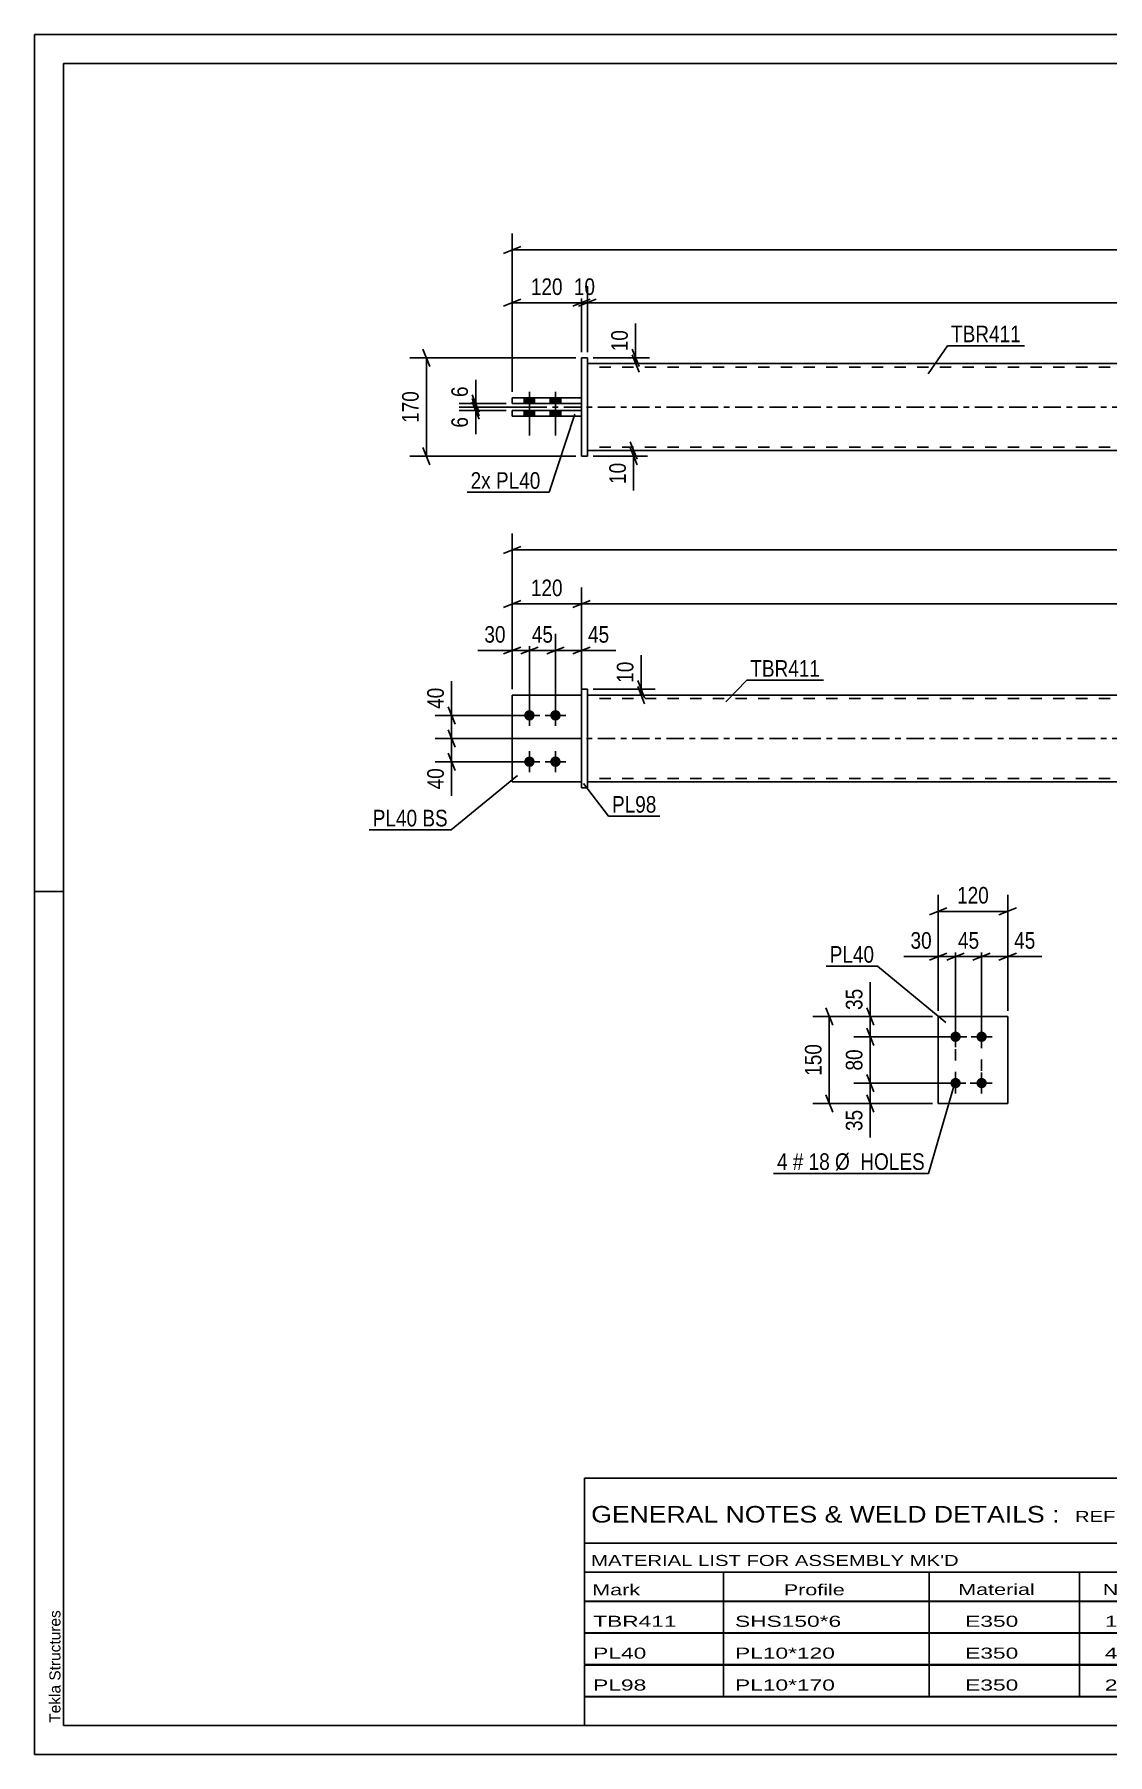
# Model space of a CAD drawing. Header units: millimetres. Extents: x 0 to 420, y 0 to 297.
# Drawn here: x 0 to 185.3, y 0 to 297 of the extents above; entities that cross this region are included whole.
import ezdxf

# ---------------------------------------------------------------- set-up
doc = ezdxf.new("R2010")
doc.units = ezdxf.units.MM
doc.linetypes.add('DXK_LINE_DOT2', pattern=[3.9198, 1.9599, -1.9599])
doc.linetypes.add('DXK_LINE_DOT3', pattern=[5.9187, 2.979, -0.9799, 0.9799, -0.9799])
doc.styles.add('Arial', font='ARIAL.TTF', dxfattribs={"height": 0.2})
doc.styles.add('Arial Narrow', font='ARIALN.TTF', dxfattribs={"height": 0.2})

# ---------------------------------------------------------------- blocks, each defined once
blk = doc.blocks.new('Unknown-580607302-1163')
at = {"color": 5, "linetype": 'Continuous'}
for p, q in [((420, 297), (0, 297)), ((0, 297), (0, 0)), ((0, 292), (0, 297)), ((415, 292), (5, 292)), ((5, 292), (5, 5)), ((5, 149), (0, 149)), ((0, 0), (0, 5)), ((5, 5), (415, 5)), ((0, 0), (420, 0))]:
    blk.add_line(p, q, dxfattribs=at)
at = {"color": 174, "linetype": 'Continuous', "style": 'Arial'}
blk.add_text('Tekla Structures', height=1.9102, rotation=90, dxfattribs=at).set_placement((4.5, 5.5))
blk = doc.blocks.new('Part-580607302-1762 - 1733')
at = {"color": 2, "linetype": 'Continuous'}
for p, q in [((82.49, 182.93), (94.49, 182.93)), ((82.49, 182.93), (82.49, 167.93)), ((94.49, 167.93), (82.49, 167.93)), ((82.49, 167.93), (82.49, 167.93))]:
    blk.add_line(p, q, dxfattribs=at)
at = {"color": 7, "linetype": 'DXK_LINE_DOT2'}
for p, q in [((82.49, 182.93), (94.49, 182.93)), ((94.49, 182.93), (94.49, 182.93)), ((94.49, 182.93), (94.49, 167.93)), ((82.49, 167.93), (94.49, 167.93))]:
    blk.add_line(p, q, dxfattribs=at)
blk = doc.blocks.new('Part-580607302-1754 - 1733')
at = {"color": 2, "linetype": 'Continuous'}
for p, q in [((95.49, 182.93), (346.47, 182.93)), ((95.49, 167.93), (346.47, 167.93))]:
    blk.add_line(p, q, dxfattribs=at)
at = {"color": 7, "linetype": 'DXK_LINE_DOT2'}
for p, q in [((95.49, 167.93), (95.49, 182.93)), ((346.47, 182.33), (95.49, 182.33)), ((346.47, 167.93), (346.47, 182.93)), ((346.47, 168.53), (95.49, 168.53))]:
    blk.add_line(p, q, dxfattribs=at)
at = {"color": 7, "linetype": 'DXK_LINE_DOT3'}
blk.add_line((85.49, 175.43), (356.47, 175.43), dxfattribs=at)
blk = doc.blocks.new('Bolt-580607302-1756 - 1733')
at = {"linetype": 'Continuous'}
for points in [[(85.49, 180.33), (85.67, 180.31), (85.85, 180.25), (86.02, 180.15), (86.16, 180.03), (86.27, 179.88), (86.34, 179.7), (86.38, 179.52), (86.38, 179.33), (86.34, 179.15), (86.27, 178.98), (86.16, 178.82), (86.02, 178.7), (85.85, 178.6), (85.67, 178.55), (85.49, 178.53), (85.3, 178.55), (85.12, 178.6), (84.96, 178.7), (84.82, 178.82), (84.71, 178.98), (84.63, 179.15), (84.59, 179.33), (84.59, 179.52), (84.63, 179.7), (84.71, 179.88), (84.82, 180.03), (84.96, 180.15), (85.12, 180.25), (85.3, 180.31)], [(89.99, 180.33), (90.17, 180.31), (90.35, 180.25), (90.52, 180.15), (90.66, 180.03), (90.77, 179.88), (90.84, 179.7), (90.88, 179.52), (90.88, 179.33), (90.84, 179.15), (90.77, 178.98), (90.66, 178.82), (90.52, 178.7), (90.35, 178.6), (90.17, 178.55), (89.99, 178.53), (89.8, 178.55), (89.62, 178.6), (89.46, 178.7), (89.32, 178.82), (89.21, 178.98), (89.13, 179.15), (89.09, 179.33), (89.09, 179.52), (89.13, 179.7), (89.21, 179.88), (89.32, 180.03), (89.46, 180.15), (89.62, 180.25), (89.8, 180.31)], [(85.49, 172.33), (85.67, 172.31), (85.85, 172.25), (86.02, 172.15), (86.16, 172.03), (86.27, 171.88), (86.34, 171.7), (86.38, 171.52), (86.38, 171.33), (86.34, 171.15), (86.27, 170.98), (86.16, 170.82), (86.02, 170.7), (85.85, 170.6), (85.67, 170.55), (85.49, 170.53), (85.3, 170.55), (85.12, 170.6), (84.96, 170.7), (84.82, 170.82), (84.71, 170.98), (84.63, 171.15), (84.59, 171.33), (84.59, 171.52), (84.63, 171.7), (84.71, 171.88), (84.82, 172.03), (84.96, 172.15), (85.12, 172.25), (85.3, 172.31)], [(89.99, 172.33), (90.17, 172.31), (90.35, 172.25), (90.52, 172.15), (90.66, 172.03), (90.77, 171.88), (90.84, 171.7), (90.88, 171.52), (90.88, 171.33), (90.84, 171.15), (90.77, 170.98), (90.66, 170.82), (90.52, 170.7), (90.35, 170.6), (90.17, 170.55), (89.99, 170.53), (89.8, 170.55), (89.62, 170.6), (89.46, 170.7), (89.32, 170.82), (89.21, 170.98), (89.13, 171.15), (89.09, 171.33), (89.09, 171.52), (89.13, 171.7), (89.21, 171.88), (89.32, 172.03), (89.46, 172.15), (89.62, 172.25), (89.8, 172.31)]]:
    blk.add_hatch(color=1, dxfattribs=at).paths.add_polyline_path(points)
at = {"color": 1, "linetype": 'Continuous'}
for p, q in [((85.49, 177.63), (85.49, 181.23)), ((89.99, 177.63), (89.99, 181.23)), ((87.29, 179.43), (83.69, 179.43)), ((91.79, 179.43), (88.19, 179.43)), ((85.49, 169.63), (85.49, 173.23)), ((89.99, 169.63), (89.99, 173.23)), ((87.29, 171.43), (83.69, 171.43)), ((91.79, 171.43), (88.19, 171.43))]:
    blk.add_line(p, q, dxfattribs=at)
blk = doc.blocks.new('Part-580607302-1767 - 1733')
at = {"color": 7, "linetype": 'DXK_LINE_DOT2'}
for p, q in [((82.49, 182.93), (94.49, 182.93)), ((82.49, 182.93), (94.49, 182.93)), ((82.49, 167.93), (82.49, 182.93)), ((94.49, 182.93), (94.49, 182.93)), ((94.49, 182.93), (94.49, 167.93)), ((82.49, 167.93), (94.49, 167.93)), ((94.49, 167.93), (82.49, 167.93)), ((82.49, 167.93), (82.49, 167.93))]:
    blk.add_line(p, q, dxfattribs=at)
blk = doc.blocks.new('Part-580607302-1772 - 1733')
at = {"color": 2, "linetype": 'Continuous'}
for p, q in [((94.49, 183.93), (95.49, 183.93)), ((94.49, 183.93), (95.49, 183.93)), ((94.49, 166.93), (94.49, 183.93)), ((95.49, 183.93), (95.49, 183.93)), ((95.49, 183.93), (95.49, 183.93)), ((95.49, 183.93), (95.49, 166.93)), ((94.49, 166.93), (95.49, 166.93))]:
    blk.add_line(p, q, dxfattribs=at)
at = {"color": 7, "linetype": 'DXK_LINE_DOT2'}
blk.add_line((94.49, 166.93), (95.49, 166.93), dxfattribs=at)
blk = doc.blocks.new('Part-580607302-1447 - 1390')
at = {"color": 2, "linetype": 'Continuous'}
for p, q in [((94.49, 241.16), (95.49, 241.16)), ((94.49, 241.16), (95.49, 241.16)), ((94.49, 241.16), (94.49, 224.16)), ((95.49, 241.16), (95.49, 241.16)), ((95.49, 241.16), (95.49, 224.16)), ((95.49, 224.16), (94.49, 224.16))]:
    blk.add_line(p, q, dxfattribs=at)
at = {"color": 7, "linetype": 'DXK_LINE_DOT2'}
for q in [(95.49, 224.16), (94.49, 224.16)]:
    blk.add_line((94.49, 224.16), q, dxfattribs=at)
blk = doc.blocks.new('Part-580607302-1446 - 1390')
at = {"color": 2, "linetype": 'Continuous'}
for p, q in [((82.49, 234.26), (94.49, 234.26)), ((82.49, 234.26), (94.49, 234.26)), ((82.49, 234.26), (82.49, 233.26)), ((82.49, 233.26), (94.49, 233.26))]:
    blk.add_line(p, q, dxfattribs=at)
at = {"color": 7, "linetype": 'DXK_LINE_DOT2'}
for p, q in [((82.49, 234.26), (82.49, 234.26)), ((82.49, 234.26), (82.49, 234.26)), ((82.49, 233.26), (94.49, 233.26)), ((94.49, 234.26), (94.49, 233.26))]:
    blk.add_line(p, q, dxfattribs=at)
blk = doc.blocks.new('Bolt-580607302-1398 - 1390')
at = {"linetype": 'Continuous'}
for points in [[(84.59, 233.26), (86.39, 233.26), (86.39, 234.26), (84.59, 234.26)], [(84.59, 233.26), (86.39, 233.26), (86.39, 234.26), (84.59, 234.26)], [(84.59, 231.06), (86.39, 231.06), (86.39, 232.06), (84.59, 232.06)], [(84.59, 231.06), (86.39, 231.06), (86.39, 232.06), (84.59, 232.06)], [(89.09, 233.26), (90.89, 233.26), (90.89, 234.26), (89.09, 234.26)], [(89.09, 233.26), (90.89, 233.26), (90.89, 234.26), (89.09, 234.26)], [(89.09, 231.06), (90.89, 231.06), (90.89, 232.06), (89.09, 232.06)], [(89.09, 231.06), (90.89, 231.06), (90.89, 232.06), (89.09, 232.06)]]:
    blk.add_hatch(color=1, dxfattribs=at).paths.add_polyline_path(points)
at = {"color": 1, "linetype": 'Continuous'}
for p, q in [((85.49, 235.26), (85.49, 227.76)), ((85.49, 235.26), (85.49, 227.76)), ((89.99, 235.26), (89.99, 227.76)), ((89.99, 235.26), (89.99, 227.76)), ((84.59, 234.26), (84.59, 233.26)), ((84.59, 234.26), (84.59, 233.26)), ((84.59, 232.06), (84.59, 231.06)), ((84.59, 232.06), (84.59, 231.06)), ((86.39, 234.26), (86.39, 233.26)), ((86.39, 234.26), (86.39, 233.26)), ((86.39, 232.06), (86.39, 231.06)), ((86.39, 232.06), (86.39, 231.06)), ((89.09, 234.26), (89.09, 233.26)), ((89.09, 234.26), (89.09, 233.26)), ((89.09, 232.06), (89.09, 231.06)), ((89.09, 232.06), (89.09, 231.06)), ((90.89, 234.26), (90.89, 233.26)), ((90.89, 234.26), (90.89, 233.26)), ((90.89, 232.06), (90.89, 231.06)), ((90.89, 232.06), (90.89, 231.06))]:
    blk.add_line(p, q, dxfattribs=at)
blk = doc.blocks.new('Part-580607302-1441 - 1390')
at = {"color": 2, "linetype": 'Continuous'}
for p, q in [((82.49, 232.06), (94.49, 232.06)), ((82.49, 232.06), (94.49, 232.06)), ((82.49, 231.06), (82.49, 232.06)), ((82.49, 231.06), (94.49, 231.06))]:
    blk.add_line(p, q, dxfattribs=at)
at = {"color": 7, "linetype": 'DXK_LINE_DOT2'}
for p, q in [((82.49, 232.06), (82.49, 232.06)), ((82.49, 232.06), (82.49, 232.06)), ((94.49, 232.06), (94.49, 231.06)), ((82.49, 231.06), (94.49, 231.06))]:
    blk.add_line(p, q, dxfattribs=at)
blk = doc.blocks.new('Part-580607302-1425 - 1390')
at = {"color": 2, "linetype": 'Continuous'}
for p, q in [((95.49, 240.16), (346.47, 240.16)), ((95.49, 225.16), (346.47, 225.16))]:
    blk.add_line(p, q, dxfattribs=at)
at = {"color": 7, "linetype": 'DXK_LINE_DOT2'}
for p, q in [((95.49, 225.16), (95.49, 240.16)), ((346.47, 239.56), (95.49, 239.56)), ((346.47, 240.16), (346.47, 225.16)), ((346.47, 225.76), (95.49, 225.76))]:
    blk.add_line(p, q, dxfattribs=at)
at = {"color": 7, "linetype": 'DXK_LINE_DOT3'}
blk.add_line((85.49, 232.66), (356.47, 232.66), dxfattribs=at)
blk = doc.blocks.new('Part-580607302-2111 - 2104')
at = {"color": 2, "linetype": 'Continuous'}
for p, q in [((168.08, 127.44), (156.08, 127.44)), ((156.08, 127.44), (156.08, 112.44)), ((168.08, 112.44), (168.08, 127.44)), ((156.08, 112.44), (168.08, 112.44))]:
    blk.add_line(p, q, dxfattribs=at)
blk = doc.blocks.new('Bolt-580607302-2144 - 2104')
at = {"linetype": 'Continuous'}
for points in [[(159.08, 123.04, -1), (159.08, 124.84, -1)], [(163.58, 123.04, -1), (163.58, 124.84, -1)], [(159.08, 115.04, -1), (159.08, 116.84, -1)], [(163.58, 115.04, -1), (163.58, 116.84, -1)]]:
    blk.add_hatch(color=1, dxfattribs=at).paths.add_polyline_path(points)
at = {"color": 1, "linetype": 'Continuous'}
for p, q in [((159.08, 122.14), (159.08, 125.74)), ((163.58, 122.14), (163.58, 125.74)), ((160.88, 123.94), (157.28, 123.94)), ((165.38, 123.94), (161.78, 123.94)), ((160.88, 115.94), (157.28, 115.94)), ((159.08, 114.14), (159.08, 117.74)), ((165.38, 115.94), (161.78, 115.94)), ((163.58, 114.14), (163.58, 117.74))]:
    blk.add_line(p, q, dxfattribs=at)
blk = doc.blocks.new('Rectangle-580607302-2254 - 2104')
at = {"color": 1, "linetype": 'DXK_LINE_DOT2'}
blk.add_lwpolyline([(159.08, 123.94), (163.58, 123.94), (163.58, 115.94), (159.08, 115.94), (159.08, 123.94)], close=True, dxfattribs=at)
blk = doc.blocks.new('StraightDimension-580607302-1802 - 1733')
at = {"color": 7, "linetype": 'Continuous'}
for p, q in [((82.49, 183.93), (82.49, 193.48)), ((85.49, 180.43), (85.49, 193.48)), ((80.99, 190.03), (83.99, 191.23)), ((82.49, 190.63), (85.49, 190.63)), ((86.99, 191.23), (83.99, 190.03))]:
    blk.add_line(p, q, dxfattribs=at)
at = {"color": 0}
blk.add_wipeout([(81.96, 191.38), (81.96, 195.58), (77.11, 195.58), (77.11, 191.38)], dxfattribs=at)
at = {"color": 7, "linetype": 'Continuous'}
blk.add_line((82.49, 190.63), (76.58, 190.63), dxfattribs=at)
blk.add_line((82.49, 190.63), (76.58, 190.63), dxfattribs=at)
at = {"color": 3, "style": 'Arial Narrow'}
blk.add_text('30', height=2.863, dxfattribs=at).set_placement((77.71, 191.98))
blk = doc.blocks.new('StraightDimension-580607302-1819 - 1733')
at = {"color": 7, "linetype": 'Continuous'}
for p, q in [((85.49, 180.43), (85.49, 193.48)), ((89.99, 180.43), (89.99, 193.48)), ((83.99, 190.03), (86.99, 191.23)), ((85.49, 190.63), (89.99, 190.63)), ((91.49, 191.23), (88.49, 190.03))]:
    blk.add_line(p, q, dxfattribs=at)
at = {"color": 0}
blk.add_wipeout([(90.16, 191.38), (90.16, 195.58), (85.31, 195.58), (85.31, 191.38)], dxfattribs=at)
at = {"color": 3, "style": 'Arial Narrow'}
blk.add_text('45', height=2.863, dxfattribs=at).set_placement((85.91, 191.98))
blk = doc.blocks.new('StraightDimension-580607302-1793 - 1733')
at = {"color": 7, "linetype": 'Continuous'}
for p, q in [((104.19, 185.43), (105.39, 182.43)), ((105.39, 181.43), (104.19, 184.43)), ((96.49, 183.93), (107.19, 183.93)), ((96.49, 182.93), (107.19, 182.93)), ((104.79, 182.93), (104.79, 183.93))]:
    blk.add_line(p, q, dxfattribs=at)
at = {"color": 0}
blk.add_wipeout([(104.04, 189.31), (99.84, 189.31), (99.84, 184.45), (104.04, 184.45)], dxfattribs=at)
at = {"color": 7, "linetype": 'Continuous'}
blk.add_line((104.79, 183.93), (104.79, 189.83), dxfattribs=at)
blk.add_line((104.79, 183.93), (104.79, 189.83), dxfattribs=at)
at = {"color": 3, "style": 'Arial Narrow'}
blk.add_text('10', height=2.863, rotation=90.0002, dxfattribs=at).set_placement((103.44, 185.05))
blk = doc.blocks.new('StraightDimension-580607302-1832 - 1733')
at = {"color": 7, "linetype": 'Continuous'}
for p, q in [((89.99, 180.43), (89.99, 193.48)), ((94.49, 183.93), (94.49, 193.48)), ((88.49, 190.03), (91.49, 191.23)), ((89.99, 190.63), (94.49, 190.63)), ((95.99, 191.23), (92.99, 190.03))]:
    blk.add_line(p, q, dxfattribs=at)
at = {"color": 0}
blk.add_wipeout([(99.87, 191.38), (99.87, 195.58), (95.01, 195.58), (95.01, 191.38)], dxfattribs=at)
at = {"color": 7, "linetype": 'Continuous'}
blk.add_line((94.49, 190.63), (100.39, 190.63), dxfattribs=at)
blk.add_line((94.49, 190.63), (100.39, 190.63), dxfattribs=at)
at = {"color": 3, "style": 'Arial Narrow'}
blk.add_text('45', height=2.863, dxfattribs=at).set_placement((95.61, 191.98))
blk = doc.blocks.new('StraightDimension-580607302-1849 - 1733')
at = {"color": 7, "linetype": 'Continuous'}
for p, q in [((93.49, 175.43), (69.2, 175.43)), ((71.45, 176.93), (72.65, 173.93)), ((72.05, 171.43), (72.05, 175.43)), ((72.65, 169.93), (71.45, 172.93)), ((84.49, 171.43), (69.2, 171.43))]:
    blk.add_line(p, q, dxfattribs=at)
at = {"color": 0}
blk.add_wipeout([(71.3, 170.9), (67.1, 170.9), (67.1, 166.05), (71.3, 166.05)], dxfattribs=at)
at = {"color": 7, "linetype": 'Continuous'}
blk.add_line((72.05, 171.43), (72.05, 165.52), dxfattribs=at)
blk.add_line((72.05, 171.43), (72.05, 165.52), dxfattribs=at)
at = {"color": 3, "style": 'Arial Narrow'}
blk.add_text('40', height=2.863, rotation=90.0002, dxfattribs=at).set_placement((70.7, 166.65))
blk = doc.blocks.new('StraightDimension-580607302-1858 - 1733')
at = {"color": 7, "linetype": 'Continuous'}
for p, q in [((84.49, 179.43), (69.2, 179.43)), ((71.45, 180.93), (72.65, 177.93)), ((72.05, 175.43), (72.05, 179.43)), ((93.49, 175.43), (69.2, 175.43)), ((72.65, 173.93), (71.45, 176.93))]:
    blk.add_line(p, q, dxfattribs=at)
at = {"color": 0}
blk.add_wipeout([(71.3, 184.81), (67.1, 184.81), (67.1, 179.95), (71.3, 179.95)], dxfattribs=at)
at = {"color": 7, "linetype": 'Continuous'}
blk.add_line((72.05, 179.43), (72.05, 185.33), dxfattribs=at)
blk.add_line((72.05, 179.43), (72.05, 185.33), dxfattribs=at)
at = {"color": 3, "style": 'Arial Narrow'}
blk.add_text('40', height=2.863, rotation=90.0002, dxfattribs=at).set_placement((70.7, 180.55))
blk = doc.blocks.new('StraightDimension-580607302-1868 - 1733')
at = {"color": 7, "linetype": 'Continuous'}
for p, q in [((80.99, 198.06), (83.99, 199.26)), ((82.49, 183.93), (82.49, 201.51)), ((95.99, 199.26), (92.99, 198.06)), ((94.49, 183.93), (94.49, 201.51)), ((82.49, 198.66), (94.49, 198.66))]:
    blk.add_line(p, q, dxfattribs=at)
at = {"color": 0}
blk.add_wipeout([(91.83, 199.41), (91.83, 203.61), (85.14, 203.61), (85.14, 199.41)], dxfattribs=at)
at = {"color": 3, "style": 'Arial Narrow'}
blk.add_text('120', height=2.863, dxfattribs=at).set_placement((85.74, 200.01))
blk = doc.blocks.new('StraightDimension-580607302-1887 - 1733')
at = {"color": 7, "linetype": 'Continuous'}
for p, q in [((95.99, 199.26), (92.99, 198.06)), ((94.49, 183.93), (94.49, 201.51)), ((345.97, 198.06), (348.97, 199.26)), ((347.47, 183.93), (347.47, 201.51)), ((94.49, 198.66), (347.47, 198.66))]:
    blk.add_line(p, q, dxfattribs=at)
at = {"color": 0}
blk.add_wipeout([(225.24, 199.41), (225.24, 203.61), (216.72, 203.61), (216.72, 199.41)], dxfattribs=at)
at = {"color": 3, "style": 'Arial Narrow'}
blk.add_text('2530', height=2.863, dxfattribs=at).set_placement((217.32, 200.01))
blk = doc.blocks.new('StraightDimension-580607302-1945 - 1733')
at = {"color": 7, "linetype": 'Continuous'}
for p, q in [((83.99, 208.58), (80.99, 207.38)), ((82.49, 183.93), (82.49, 210.83)), ((82.49, 207.98), (359.47, 207.98)), ((357.97, 207.38), (360.97, 208.58)), ((359.47, 183.93), (359.47, 210.83))]:
    blk.add_line(p, q, dxfattribs=at)
at = {"color": 0}
blk.add_wipeout([(225.24, 208.73), (225.24, 212.93), (216.72, 212.93), (216.72, 208.73)], dxfattribs=at)
at = {"color": 3, "style": 'Arial Narrow'}
blk.add_text('2770', height=2.863, dxfattribs=at).set_placement((217.32, 209.33))
blk = doc.blocks.new('StraightDimension-580607302-1664 - 1390')
at = {"color": 7, "linetype": 'Continuous'}
for p, q in [((82.49, 235.26), (82.49, 253.51)), ((94.49, 242.16), (94.49, 253.51)), ((80.99, 250.06), (83.99, 251.26)), ((82.49, 250.66), (94.49, 250.66)), ((95.99, 251.26), (92.99, 250.06))]:
    blk.add_line(p, q, dxfattribs=at)
at = {"color": 0}
blk.add_wipeout([(91.83, 251.41), (91.83, 255.61), (85.14, 255.61), (85.14, 251.41)], dxfattribs=at)
at = {"color": 3, "style": 'Arial Narrow'}
blk.add_text('120', height=2.863, dxfattribs=at).set_placement((85.74, 252.01))
blk = doc.blocks.new('StraightDimension-580607302-1654 - 1390')
at = {"color": 7, "linetype": 'Continuous'}
for p, q in [((94.49, 242.16), (94.49, 253.51)), ((95.49, 242.16), (95.49, 253.51)), ((92.99, 250.06), (95.99, 251.26)), ((96.99, 251.26), (93.99, 250.06)), ((94.49, 250.66), (95.49, 250.66))]:
    blk.add_line(p, q, dxfattribs=at)
at = {"color": 0}
blk.add_wipeout([(97.41, 251.41), (97.41, 255.61), (92.56, 255.61), (92.56, 251.41)], dxfattribs=at)
at = {"color": 3, "style": 'Arial Narrow'}
blk.add_text('10', height=2.863, dxfattribs=at).set_placement((93.16, 252.01))
blk = doc.blocks.new('StraightDimension-580607302-1488 - 1390')
at = {"color": 7, "linetype": 'Continuous'}
for p, q in [((102.89, 226.66), (104.09, 223.66)), ((96.49, 225.16), (105.89, 225.16)), ((96.49, 224.16), (105.89, 224.16)), ((104.09, 222.66), (102.89, 225.66)), ((103.49, 224.16), (103.49, 225.16))]:
    blk.add_line(p, q, dxfattribs=at)
at = {"color": 0}
blk.add_wipeout([(102.74, 223.64), (98.54, 223.64), (98.54, 218.78), (102.74, 218.78)], dxfattribs=at)
at = {"color": 7, "linetype": 'Continuous'}
blk.add_line((103.49, 224.16), (103.49, 218.26), dxfattribs=at)
blk.add_line((103.49, 224.16), (103.49, 218.26), dxfattribs=at)
at = {"color": 3, "style": 'Arial Narrow'}
blk.add_text('10', height=2.863, rotation=90.0002, dxfattribs=at).set_placement((102.14, 219.38))
blk = doc.blocks.new('StraightDimension-580607302-1498 - 1390')
at = {"color": 7, "linetype": 'Continuous'}
for p, q in [((96.49, 241.16), (106.22, 241.16)), ((103.22, 242.66), (104.42, 239.66)), ((104.42, 238.66), (103.22, 241.66)), ((103.82, 240.16), (103.82, 241.16)), ((96.49, 240.16), (106.22, 240.16))]:
    blk.add_line(p, q, dxfattribs=at)
at = {"color": 0}
blk.add_wipeout([(103.07, 246.54), (98.87, 246.54), (98.87, 241.69), (103.07, 241.69)], dxfattribs=at)
at = {"color": 7, "linetype": 'Continuous'}
blk.add_line((103.82, 241.16), (103.82, 247.07), dxfattribs=at)
blk.add_line((103.82, 241.16), (103.82, 247.07), dxfattribs=at)
at = {"color": 3, "style": 'Arial Narrow'}
blk.add_text('10', height=2.863, rotation=90.0002, dxfattribs=at).set_placement((102.47, 242.29))
blk = doc.blocks.new('StraightDimension-580607302-1583 - 1390')
at = {"color": 7, "linetype": 'Continuous'}
for p, q in [((86.74, 232.66), (73.37, 232.66)), ((81.49, 232.06), (73.37, 232.06)), ((75.62, 234.16), (76.82, 231.16)), ((76.82, 230.56), (75.62, 233.56)), ((76.22, 232.06), (76.22, 232.66))]:
    blk.add_line(p, q, dxfattribs=at)
at = {"color": 0}
blk.add_wipeout([(75.47, 231.54), (71.27, 231.54), (71.27, 228.51), (75.47, 228.51)], dxfattribs=at)
at = {"color": 7, "linetype": 'Continuous'}
blk.add_line((76.22, 232.06), (76.22, 227.99), dxfattribs=at)
blk.add_line((76.22, 232.06), (76.22, 227.99), dxfattribs=at)
at = {"color": 3, "style": 'Arial Narrow'}
blk.add_text('6', height=2.86, rotation=90.0002, dxfattribs=at).set_placement((74.87, 229.11))
blk = doc.blocks.new('StraightDimension-580607302-1595 - 1390')
at = {"color": 7, "linetype": 'Continuous'}
for p, q in [((75.62, 234.76), (76.82, 231.76)), ((81.49, 233.26), (73.37, 233.26)), ((86.74, 232.66), (73.37, 232.66)), ((76.82, 231.16), (75.62, 234.16)), ((76.22, 232.66), (76.22, 233.26))]:
    blk.add_line(p, q, dxfattribs=at)
at = {"color": 0}
blk.add_wipeout([(75.47, 236.82), (71.27, 236.82), (71.27, 233.79), (75.47, 233.79)], dxfattribs=at)
at = {"color": 7, "linetype": 'Continuous'}
blk.add_line((76.22, 233.26), (76.22, 237.34), dxfattribs=at)
blk.add_line((76.22, 233.26), (76.22, 237.34), dxfattribs=at)
at = {"color": 3, "style": 'Arial Narrow'}
blk.add_text('6', height=2.86, rotation=90.0002, dxfattribs=at).set_placement((74.87, 234.39))
blk = doc.blocks.new('StraightDimension-580607302-1624 - 1390')
at = {"color": 7, "linetype": 'Continuous'}
for p, q in [((95.49, 242.16), (95.49, 253.51)), ((346.47, 242.16), (346.47, 253.51)), ((96.99, 251.26), (93.99, 250.06)), ((95.49, 250.66), (346.47, 250.66)), ((344.97, 250.06), (347.97, 251.26))]:
    blk.add_line(p, q, dxfattribs=at)
at = {"color": 0}
blk.add_wipeout([(225.24, 251.41), (225.24, 255.61), (216.72, 255.61), (216.72, 251.41)], dxfattribs=at)
at = {"color": 3, "style": 'Arial Narrow'}
blk.add_text('2510', height=2.863, dxfattribs=at).set_placement((217.32, 252.01))
blk = doc.blocks.new('StraightDimension-580607302-1675 - 1390')
at = {"color": 7, "linetype": 'Continuous'}
for p, q in [((82.49, 235.26), (82.49, 262.65)), ((359.47, 235.25), (359.47, 262.65)), ((83.99, 260.4), (80.99, 259.2)), ((82.49, 259.8), (359.47, 259.8)), ((357.97, 259.2), (360.97, 260.4))]:
    blk.add_line(p, q, dxfattribs=at)
at = {"color": 0}
blk.add_wipeout([(225.24, 260.55), (225.24, 264.75), (216.72, 264.75), (216.72, 260.55)], dxfattribs=at)
at = {"color": 3, "style": 'Arial Narrow'}
blk.add_text('2770', height=2.863, dxfattribs=at).set_placement((217.32, 261.15))
blk = doc.blocks.new('StraightDimension-580607302-1686 - 1390')
at = {"color": 7, "linetype": 'Continuous'}
for p, q in [((93.49, 241.16), (64.86, 241.16)), ((68.31, 239.66), (67.11, 242.66)), ((67.71, 224.16), (67.71, 241.16)), ((93.49, 224.16), (64.86, 224.16)), ((67.11, 225.66), (68.31, 222.66))]:
    blk.add_line(p, q, dxfattribs=at)
at = {"color": 0}
blk.add_wipeout([(66.96, 236), (62.76, 236), (62.76, 229.32), (66.96, 229.32)], dxfattribs=at)
at = {"color": 3, "style": 'Arial Narrow'}
blk.add_text('170', height=2.863, rotation=90.0002, dxfattribs=at).set_placement((66.36, 229.92))
blk = doc.blocks.new('StraightDimension-580607302-2147 - 2104')
at = {"color": 7, "linetype": 'Continuous'}
for p, q in [((158.08, 115.94), (141.49, 115.94)), ((143.74, 117.44), (144.94, 114.44)), ((144.34, 112.44), (144.34, 115.94)), ((144.94, 110.94), (143.74, 113.94)), ((155.08, 112.44), (141.49, 112.44))]:
    blk.add_line(p, q, dxfattribs=at)
at = {"color": 0}
blk.add_wipeout([(143.59, 111.92), (139.39, 111.92), (139.39, 107.06), (143.59, 107.06)], dxfattribs=at)
at = {"color": 7, "linetype": 'Continuous'}
blk.add_line((144.34, 112.44), (144.34, 106.54), dxfattribs=at)
blk.add_line((144.34, 112.44), (144.34, 106.54), dxfattribs=at)
at = {"color": 3, "style": 'Arial Narrow'}
blk.add_text('35', height=2.863, rotation=90.0002, dxfattribs=at).set_placement((142.99, 107.66))
blk = doc.blocks.new('StraightDimension-580607302-2224 - 2104')
at = {"color": 7, "linetype": 'Continuous'}
for p, q in [((163.58, 124.94), (163.58, 140.64)), ((168.08, 128.44), (168.08, 140.64)), ((162.08, 137.19), (165.08, 138.39)), ((163.58, 137.79), (168.08, 137.79)), ((169.58, 138.39), (166.58, 137.19))]:
    blk.add_line(p, q, dxfattribs=at)
at = {"color": 0}
blk.add_wipeout([(173.46, 138.54), (173.46, 142.74), (168.6, 142.74), (168.6, 138.54)], dxfattribs=at)
at = {"color": 7, "linetype": 'Continuous'}
blk.add_line((168.08, 137.79), (173.98, 137.79), dxfattribs=at)
blk.add_line((168.08, 137.79), (173.98, 137.79), dxfattribs=at)
at = {"color": 3, "style": 'Arial Narrow'}
blk.add_text('45', height=2.863, dxfattribs=at).set_placement((169.2, 139.14))
blk = doc.blocks.new('StraightDimension-580607302-2160 - 2104')
at = {"color": 7, "linetype": 'Continuous'}
for p, q in [((143.74, 125.44), (144.94, 122.44)), ((158.08, 123.94), (141.49, 123.94)), ((144.34, 115.94), (144.34, 123.94)), ((158.08, 115.94), (141.49, 115.94)), ((144.94, 114.44), (143.74, 117.44))]:
    blk.add_line(p, q, dxfattribs=at)
at = {"color": 0}
blk.add_wipeout([(143.59, 122.37), (139.39, 122.37), (139.39, 117.51), (143.59, 117.51)], dxfattribs=at)
at = {"color": 3, "style": 'Arial Narrow'}
blk.add_text('80', height=2.863, rotation=90.0002, dxfattribs=at).set_placement((142.99, 118.11))
blk = doc.blocks.new('StraightDimension-580607302-2170 - 2104')
at = {"color": 7, "linetype": 'Continuous'}
for p, q in [((143.74, 128.94), (144.94, 125.94)), ((155.08, 127.44), (141.49, 127.44)), ((144.94, 122.44), (143.74, 125.44)), ((144.34, 123.94), (144.34, 127.44)), ((158.08, 123.94), (141.49, 123.94))]:
    blk.add_line(p, q, dxfattribs=at)
at = {"color": 0}
blk.add_wipeout([(143.59, 132.82), (139.39, 132.82), (139.39, 127.97), (143.59, 127.97)], dxfattribs=at)
at = {"color": 7, "linetype": 'Continuous'}
blk.add_line((144.34, 127.44), (144.34, 133.35), dxfattribs=at)
blk.add_line((144.34, 127.44), (144.34, 133.35), dxfattribs=at)
at = {"color": 3, "style": 'Arial Narrow'}
blk.add_text('35', height=2.863, rotation=90.0002, dxfattribs=at).set_placement((142.99, 128.57))
blk = doc.blocks.new('StraightDimension-580607302-2184 - 2104')
at = {"color": 7, "linetype": 'Continuous'}
for p, q in [((137.88, 125.94), (136.68, 128.94)), ((155.08, 127.44), (134.43, 127.44)), ((137.28, 112.44), (137.28, 127.44)), ((136.68, 113.94), (137.88, 110.94)), ((155.08, 112.44), (134.43, 112.44))]:
    blk.add_line(p, q, dxfattribs=at)
at = {"color": 0}
blk.add_wipeout([(136.53, 123.28), (132.33, 123.28), (132.33, 116.6), (136.53, 116.6)], dxfattribs=at)
at = {"color": 3, "style": 'Arial Narrow'}
blk.add_text('150', height=2.863, rotation=90.0002, dxfattribs=at).set_placement((135.93, 117.2))
blk = doc.blocks.new('StraightDimension-580607302-2201 - 2104')
at = {"color": 7, "linetype": 'Continuous'}
for p, q in [((156.08, 128.44), (156.08, 140.64)), ((159.08, 124.94), (159.08, 140.64)), ((154.58, 137.19), (157.58, 138.39)), ((156.08, 137.79), (159.08, 137.79)), ((160.58, 138.39), (157.58, 137.19))]:
    blk.add_line(p, q, dxfattribs=at)
at = {"color": 0}
blk.add_wipeout([(155.55, 138.54), (155.55, 142.74), (150.7, 142.74), (150.7, 138.54)], dxfattribs=at)
at = {"color": 7, "linetype": 'Continuous'}
blk.add_line((156.08, 137.79), (150.17, 137.79), dxfattribs=at)
blk.add_line((156.08, 137.79), (150.17, 137.79), dxfattribs=at)
at = {"color": 3, "style": 'Arial Narrow'}
blk.add_text('30', height=2.863, dxfattribs=at).set_placement((151.3, 139.14))
blk = doc.blocks.new('StraightDimension-580607302-2214 - 2104')
at = {"color": 7, "linetype": 'Continuous'}
for p, q in [((159.08, 124.94), (159.08, 140.64)), ((163.58, 124.94), (163.58, 140.64)), ((157.58, 137.19), (160.58, 138.39)), ((159.08, 137.79), (163.58, 137.79)), ((165.08, 138.39), (162.08, 137.19))]:
    blk.add_line(p, q, dxfattribs=at)
at = {"color": 0}
blk.add_wipeout([(163.76, 138.54), (163.76, 142.74), (158.9, 142.74), (158.9, 138.54)], dxfattribs=at)
at = {"color": 3, "style": 'Arial Narrow'}
blk.add_text('45', height=2.863, dxfattribs=at).set_placement((159.5, 139.14))
blk = doc.blocks.new('StraightDimension-580607302-2238 - 2104')
at = {"color": 7, "linetype": 'Continuous'}
for p, q in [((154.58, 144.99), (157.58, 146.19)), ((156.08, 128.44), (156.08, 148.44)), ((156.08, 145.59), (168.08, 145.59)), ((169.58, 146.19), (166.58, 144.99)), ((168.08, 128.44), (168.08, 148.44))]:
    blk.add_line(p, q, dxfattribs=at)
at = {"color": 0}
blk.add_wipeout([(165.42, 146.34), (165.42, 150.54), (158.74, 150.54), (158.74, 146.34)], dxfattribs=at)
at = {"color": 3, "style": 'Arial Narrow'}
blk.add_text('120', height=2.863, dxfattribs=at).set_placement((159.34, 146.94))
blk = doc.blocks.new('Unknown-580607302-4218')
at = {"color": 7, "linetype": 'Continuous'}
for p, q in [((95, 47.75), (255, 47.75)), ((95, 36.5), (95, 47.75)), ((255, 47.75), (255, 36.5)), ((95, 36.5), (255, 36.5)), ((95, 36.5), (95, 31.5)), ((255, 36.5), (255, 31.5)), ((95, 31.5), (255, 31.5)), ((95, 31.5), (95, 26.5)), ((119, 31.5), (119, 26.5)), ((154.5, 31.5), (154.5, 26.5)), ((180.5, 31.5), (180.5, 26.5)), ((193.5, 31.5), (193.5, 26.5)), ((211, 31.5), (211, 26.5)), ((233, 31.5), (233, 26.5)), ((255, 31.5), (255, 26.5)), ((95, 26.5), (255, 26.5)), ((95, 26.45), (95, 21.05)), ((95, 26.45), (255, 26.45)), ((119, 26.5), (119, 21)), ((154.5, 26.5), (154.5, 21)), ((180.5, 26.5), (180.5, 21)), ((193.5, 26.5), (193.5, 21)), ((211, 26.5), (211, 21)), ((233, 26.5), (233, 21)), ((255, 26.45), (255, 21.05)), ((95, 21.05), (255, 21.05)), ((95, 20.95), (95, 15.55)), ((95, 20.95), (255, 20.95)), ((119, 21), (119, 15.5)), ((154.5, 21), (154.5, 15.5)), ((180.5, 21), (180.5, 15.5)), ((193.5, 21), (193.5, 15.5)), ((211, 21), (211, 15.5)), ((233, 21), (233, 15.5)), ((255, 20.95), (255, 15.55)), ((95, 15.55), (255, 15.55)), ((95, 15.45), (95, 10.05)), ((95, 15.45), (255, 15.45)), ((119, 15.5), (119, 10)), ((154.5, 15.5), (154.5, 10)), ((180.5, 15.5), (180.5, 10)), ((193.5, 15.5), (193.5, 10)), ((211, 15.5), (211, 10)), ((233, 15.5), (233, 10)), ((255, 15.45), (255, 10.05)), ((95, 10.05), (255, 10.05)), ((95, 10), (255, 10)), ((95, 10), (95, 5)), ((211, 10), (211, 5)), ((233, 10), (233, 5)), ((255, 10), (255, 5)), ((95, 5), (255, 5))]:
    blk.add_line(p, q, dxfattribs=at)
at = {"color": 7, "style": 'Arial Narrow'}
for s, height, width, p in [('GENERAL NOTES & WELD DETAILS :', 2.8633, 1.4, (96.15, 40.06)), ('REFER TYP DRAWING TYP-01', 1.9089, 1.6, (179.7, 40.16)), ("MATERIAL LIST FOR ASSEMBLY MK'D", 1.9089, 1.6, (96.15, 32.56)), ('TBR411', 1.909, 1.794707, (187.59, 32.47)), ('1', 1.91, 1.794707, (217.08, 32.56)), ('No. Required', 1.9089, 1.6, (226.41, 32.56)), ('Mark', 1.909, 1.7, (96.34, 27.5)), ('Profile', 1.909, 1.7, (129.41, 27.5)), ('Material', 1.909, 1.7, (159.54, 27.56)), ('No.', 1.909, 1.7, (184.5, 27.56)), ('Length', 1.909, 1.7, (195, 27.56)), ('Area', 1.909, 1.7, (217.5, 27.56)), ('Weight', 1.909, 1.7, (237, 27.56))]:
    blk.add_text(s, height=height, dxfattribs=dict(at, width=width)).set_placement(p)
at = {"color": 7, "linetype": 'Continuous', "style": 'Arial Narrow'}
for s, height, width, p in [('TBR411', 1.909, 1.794707, (96.5, 22.06)), ('SHS150*6', 1.909, 1.794707, (121, 22.06)), ('E350', 1.909, 1.794707, (160.74, 22.06)), ('1', 1.91, 1.794707, (184.86, 22.06)), ('2510', 1.909, 1.794707, (197.58, 22.06)), ('1.5', 1.909, 1.794707, (221.32, 22.06)), ('68.1', 1.909, 1.794707, (240.14, 22.06)), ('PL40', 1.909, 1.794707, (96.5, 16.56)), ('PL10*120', 1.909, 1.794707, (121, 16.56)), ('E350', 1.909, 1.794707, (160.74, 16.56)), ('4', 1.91, 1.794707, (184.86, 16.56)), ('150', 1.909, 1.794707, (199.77, 16.56)), ('0.0', 1.909, 1.794707, (221.32, 16.56)), ('5.7', 1.909, 1.794707, (242.33, 16.56)), ('PL98', 1.909, 1.794707, (96.5, 11.06)), ('PL10*170', 1.909, 1.794707, (121, 11.06)), ('E350', 1.909, 1.794707, (160.74, 11.06)), ('2', 1.91, 1.794707, (184.86, 11.06)), ('170', 1.909, 1.794707, (199.77, 11.06)), ('0.1', 1.909, 1.794707, (221.32, 11.06)), ('4.5', 1.909, 1.794707, (242.33, 11.06)), ('Total', 1.909, 1.7, (197.33, 6.5)), ('1.8', 1.909, 1.794707, (220.83, 6.5)), ('78.3', 1.909, 1.794707, (240.14, 6.5))]:
    blk.add_text(s, height=height, dxfattribs=dict(at, width=width)).set_placement(p)
blk = doc.blocks.new('Mark-580607302-1750 - 1733')
at = {"color": 0}
blk.add_wipeout([(135.69, 186.1), (135.69, 189.1), (123.63, 189.1), (123.63, 186.1)], dxfattribs=at)
blk.add_wipeout([(135.69, 186.1), (135.69, 189.1), (123.63, 189.1), (123.63, 186.1)], dxfattribs=at)
at = {"color": 30, "linetype": 'Continuous'}
for p, q in [((119.42, 181.76), (123.03, 185.5)), ((123.03, 185.5), (136.29, 185.5))]:
    blk.add_line(p, q, dxfattribs=at)
at = {"color": 3, "style": 'Arial Narrow'}
blk.add_text('TBR411', height=2.863, dxfattribs=at).set_placement((123.63, 186.1))
blk = doc.blocks.new('Mark-580607302-1768 - 1733')
at = {"color": 0}
blk.add_wipeout([(107.42, 162.63), (107.42, 165.63), (99.75, 165.63), (99.75, 162.63)], dxfattribs=at)
blk.add_wipeout([(107.42, 162.63), (107.42, 165.63), (99.75, 165.63), (99.75, 162.63)], dxfattribs=at)
at = {"color": 30, "linetype": 'Continuous'}
for p, q in [((94.84, 167.69), (99.15, 162.03)), ((99.15, 162.03), (108.02, 162.03))]:
    blk.add_line(p, q, dxfattribs=at)
at = {"color": 3, "style": 'Arial Narrow'}
blk.add_text('PL98', height=2.863, dxfattribs=at).set_placement((99.75, 162.63))
blk = doc.blocks.new('MarkSet-580607302-2026 - 1733')
at = {"color": 0}
blk.add_wipeout([(66.1, 160.26), (66.1, 163.26), (58.43, 163.26), (58.43, 160.26)], dxfattribs=at)
blk.add_wipeout([(66.1, 160.26), (66.1, 163.26), (58.43, 163.26), (58.43, 160.26)], dxfattribs=at)
blk.add_wipeout([(71.39, 160.26), (71.39, 163.26), (67, 163.26), (67, 160.26)], dxfattribs=at)
blk.add_wipeout([(71.39, 160.26), (71.39, 163.26), (67, 163.26), (67, 160.26)], dxfattribs=at)
at = {"color": 30, "linetype": 'Continuous'}
for p in [(83.45, 169.03), (57.83, 159.66)]:
    blk.add_line(p, (71.99, 159.66), dxfattribs=at)
at = {"color": 3, "style": 'Arial Narrow'}
for s, p in [('PL40', (58.43, 160.26)), ('BS', (67, 160.26))]:
    blk.add_text(s, height=2.863, dxfattribs=at).set_placement(p)
blk = doc.blocks.new('Mark-580607302-1420 - 1390')
at = {"color": 0}
blk.add_wipeout([(170.36, 243.85), (170.36, 246.85), (158.3, 246.85), (158.3, 243.85)], dxfattribs=at)
blk.add_wipeout([(170.36, 243.85), (170.36, 246.85), (158.3, 246.85), (158.3, 243.85)], dxfattribs=at)
at = {"color": 30, "linetype": 'Continuous'}
for p, q in [((154.33, 238.4), (157.7, 243.25)), ((157.7, 243.25), (170.96, 243.25))]:
    blk.add_line(p, q, dxfattribs=at)
at = {"color": 3, "style": 'Arial Narrow'}
blk.add_text('TBR411', height=2.863, dxfattribs=at).set_placement((158.3, 243.85))
blk = doc.blocks.new('MarkSet-580607302-1718 - 1390')
at = {"color": 30, "linetype": 'Continuous'}
blk.add_line((93.31, 231.44), (88.88, 217.95), dxfattribs=at)
at = {"color": 0}
blk.add_wipeout([(78.81, 218.55), (78.81, 221.55), (75.33, 221.55), (75.33, 218.55)], dxfattribs=at)
blk.add_wipeout([(78.81, 218.55), (78.81, 221.55), (75.33, 221.55), (75.33, 218.55)], dxfattribs=at)
blk.add_wipeout([(87.38, 218.55), (87.38, 221.55), (79.71, 221.55), (79.71, 218.55)], dxfattribs=at)
blk.add_wipeout([(87.38, 218.55), (87.38, 221.55), (79.71, 221.55), (79.71, 218.55)], dxfattribs=at)
at = {"color": 30, "linetype": 'Continuous'}
blk.add_line((74.73, 217.95), (88.88, 217.95), dxfattribs=at)
at = {"color": 3, "style": 'Arial Narrow'}
for s, p in [('2x', (75.33, 218.55)), ('PL40', (79.71, 218.55))]:
    blk.add_text(s, height=2.863, dxfattribs=at).set_placement(p)
blk = doc.blocks.new('Mark-580607302-2107 - 2104')
at = {"color": 0}
blk.add_wipeout([(145.02, 136.73), (145.02, 139.73), (137.34, 139.73), (137.34, 136.73)], dxfattribs=at)
blk.add_wipeout([(145.02, 136.73), (145.02, 139.73), (137.34, 139.73), (137.34, 136.73)], dxfattribs=at)
at = {"color": 30, "linetype": 'Continuous'}
for p in [(136.74, 136.13), (157.42, 126.42)]:
    blk.add_line(p, (145.62, 136.13), dxfattribs=at)
at = {"color": 3, "style": 'Arial Narrow'}
blk.add_text('PL40', height=2.863, dxfattribs=at).set_placement((137.34, 136.73))
blk = doc.blocks.new('Mark-580607302-2140 - 2104')
at = {"color": 0}
blk.add_wipeout([(130.08, 100.95), (130.08, 103.95), (128.25, 103.95), (128.25, 100.95)], dxfattribs=at)
blk.add_wipeout([(130.08, 100.95), (130.08, 103.95), (128.25, 103.95), (128.25, 100.95)], dxfattribs=at)
blk.add_wipeout([(132.81, 100.95), (132.81, 103.95), (130.98, 103.95), (130.98, 100.95)], dxfattribs=at)
blk.add_wipeout([(132.81, 100.95), (132.81, 103.95), (130.98, 103.95), (130.98, 100.95)], dxfattribs=at)
at = {"color": 3, "style": 'Arial Narrow'}
blk.add_text('4', height=2.86, dxfattribs=at).set_placement((128.25, 100.95))
at = {"color": 0}
blk.add_wipeout([(137.36, 100.95), (137.36, 103.95), (133.71, 103.95), (133.71, 100.95)], dxfattribs=at)
blk.add_wipeout([(137.36, 100.95), (137.36, 103.95), (133.71, 103.95), (133.71, 100.95)], dxfattribs=at)
at = {"color": 3, "style": 'Arial Narrow'}
blk.add_text('#', height=2.86, dxfattribs=at).set_placement((130.98, 100.95))
at = {"color": 0}
blk.add_wipeout([(153.79, 100.95), (153.79, 103.95), (138.26, 103.95), (138.26, 100.95)], dxfattribs=at)
blk.add_wipeout([(153.79, 100.95), (153.79, 103.95), (138.26, 103.95), (138.26, 100.95)], dxfattribs=at)
at = {"color": 7, "linetype": 'Continuous'}
for p in [(158.94, 115.96), (127.65, 100.35)]:
    blk.add_line(p, (154.39, 100.35), dxfattribs=at)
at = {"color": 3, "style": 'Arial Narrow'}
for s, p in [('18', (133.71, 100.95)), ('Ø  HOLES', (138.26, 100.95))]:
    blk.add_text(s, height=2.863, dxfattribs=at).set_placement(p)

msp = doc.modelspace()

# ---------------------------------------------------------------- block references
for name in ['Unknown-580607302-1163', 'Part-580607302-1447 - 1390', 'Part-580607302-1425 - 1390', 'Bolt-580607302-1398 - 1390', 'Part-580607302-1446 - 1390', 'Part-580607302-1441 - 1390', 'Part-580607302-1762 - 1733', 'Part-580607302-1767 - 1733', 'Bolt-580607302-1756 - 1733', 'Part-580607302-1754 - 1733', 'Part-580607302-1772 - 1733', 'Part-580607302-2111 - 2104', 'Bolt-580607302-2144 - 2104', 'Rectangle-580607302-2254 - 2104', 'Unknown-580607302-4218']:
    msp.add_blockref(name, (0, 0))

# ---------------------------------------------------------------- next in the draw order: block references
for name in ['StraightDimension-580607302-1664 - 1390', 'StraightDimension-580607302-1488 - 1390', 'StraightDimension-580607302-1802 - 1733', 'StraightDimension-580607302-1793 - 1733', 'StraightDimension-580607302-1849 - 1733', 'StraightDimension-580607302-2224 - 2104', 'StraightDimension-580607302-2147 - 2104']:
    msp.add_blockref(name, (0, 0))

# ---------------------------------------------------------------- next in the draw order: block references
for name in ['StraightDimension-580607302-1654 - 1390', 'StraightDimension-580607302-1583 - 1390', 'StraightDimension-580607302-1819 - 1733', 'MarkSet-580607302-2026 - 1733', 'Mark-580607302-1768 - 1733', 'StraightDimension-580607302-2160 - 2104']:
    msp.add_blockref(name, (0, 0))

# ---------------------------------------------------------------- next in the draw order: block references
for name in ['StraightDimension-580607302-1498 - 1390', 'StraightDimension-580607302-1595 - 1390', 'StraightDimension-580607302-1832 - 1733', 'StraightDimension-580607302-2170 - 2104']:
    msp.add_blockref(name, (0, 0))

# ---------------------------------------------------------------- next in the draw order: block references
for name in ['StraightDimension-580607302-1624 - 1390', 'StraightDimension-580607302-1858 - 1733', 'StraightDimension-580607302-2184 - 2104']:
    msp.add_blockref(name, (0, 0))

# ---------------------------------------------------------------- next in the draw order: block references
for name in ['StraightDimension-580607302-1675 - 1390', 'StraightDimension-580607302-1868 - 1733', 'StraightDimension-580607302-2201 - 2104', 'Mark-580607302-2140 - 2104']:
    msp.add_blockref(name, (0, 0))

# ---------------------------------------------------------------- next in the draw order: block references
for name in ['Mark-580607302-1420 - 1390', 'StraightDimension-580607302-1686 - 1390', 'StraightDimension-580607302-1887 - 1733', 'StraightDimension-580607302-2214 - 2104']:
    msp.add_blockref(name, (0, 0))

# ---------------------------------------------------------------- next in the draw order: block references
for name in ['MarkSet-580607302-1718 - 1390', 'StraightDimension-580607302-1945 - 1733', 'StraightDimension-580607302-2238 - 2104']:
    msp.add_blockref(name, (0, 0))

# ---------------------------------------------------------------- next in the draw order: block references
for name in ['Mark-580607302-1750 - 1733', 'Mark-580607302-2107 - 2104']:
    msp.add_blockref(name, (0, 0))

doc.saveas('drawing.dxf')
